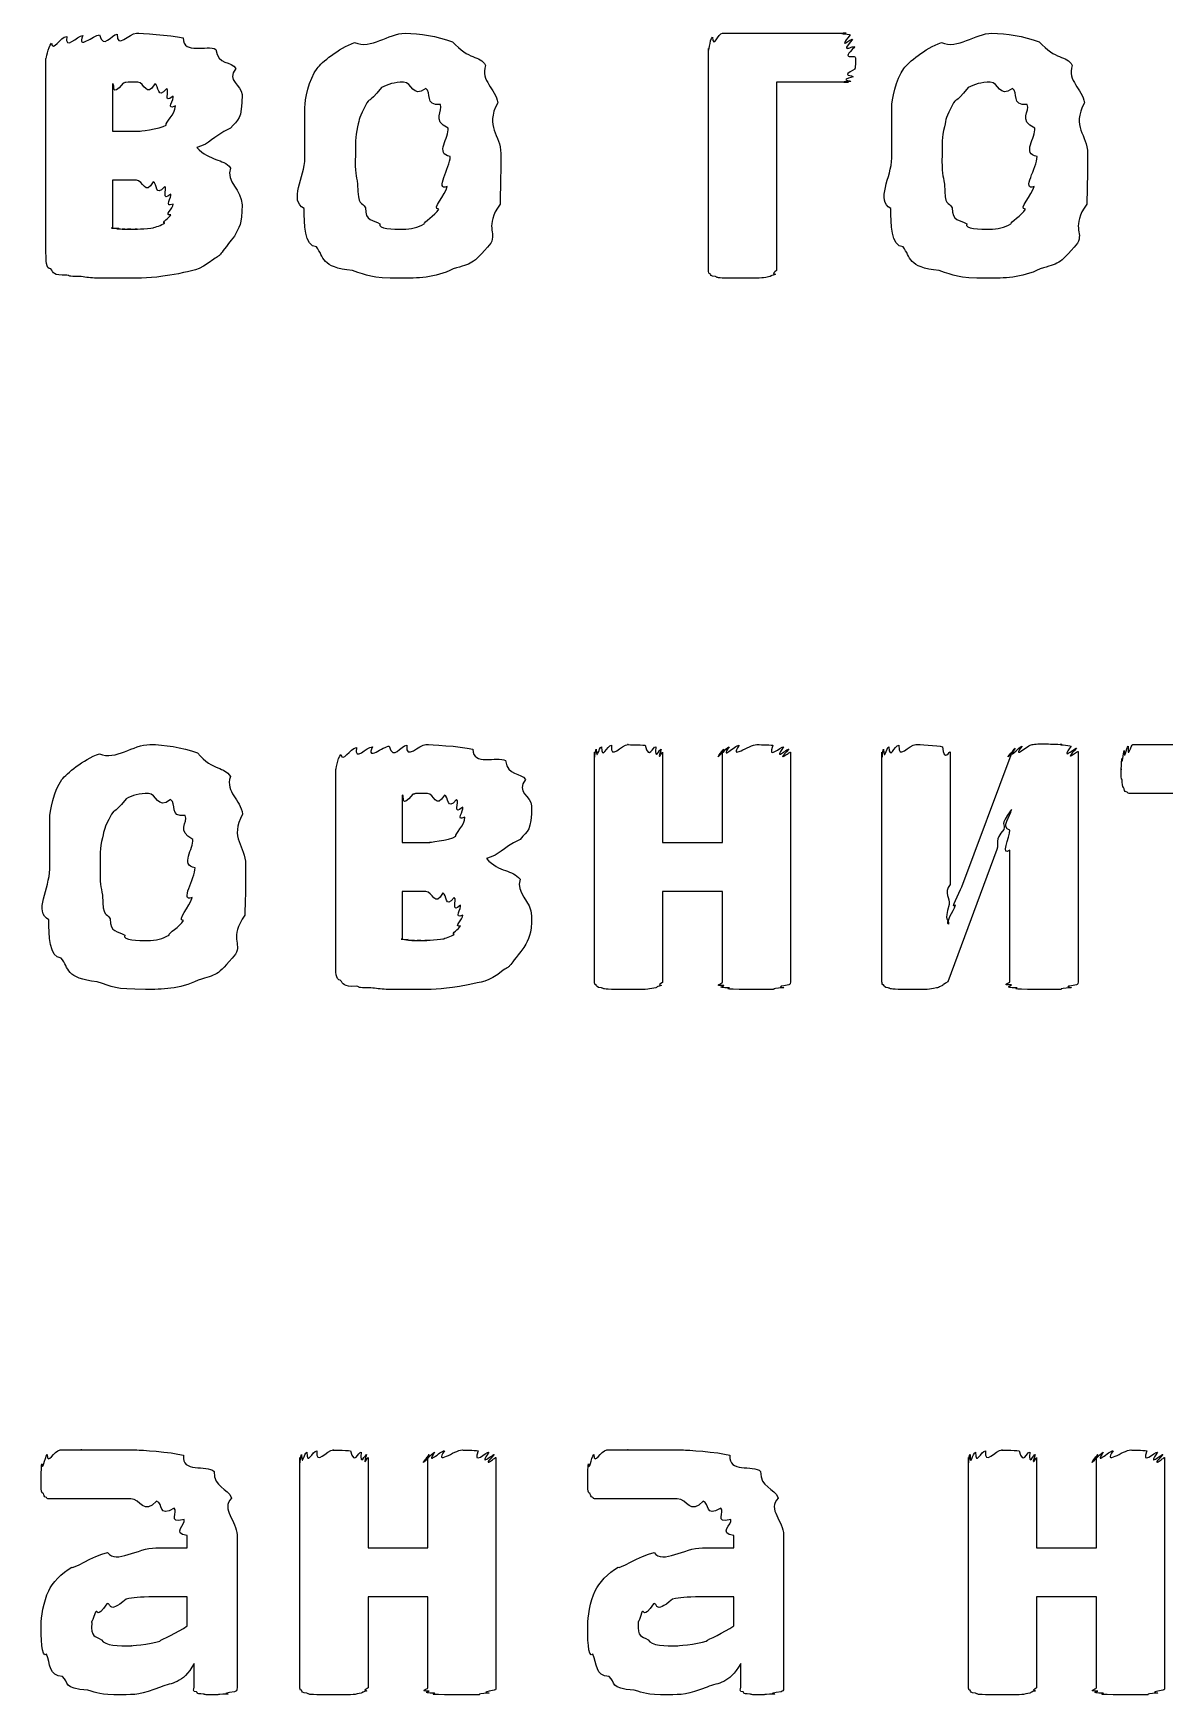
# Model space of a CAD drawing. Header units: millimetres. Extents: x 25 to 190, y 204 to 253.
# Drawn here: x 111.77 to 119.92, y 204.34 to 216.3 of the extents above; entities that cross this region are included whole.
import ezdxf

# ---------------------------------------------------------------- set-up
doc = ezdxf.new("R2010")
doc.units = ezdxf.units.MM
doc.layers.get('0').update_dxf_attribs({"linetype": 'CONTINUOUS'})

msp = doc.modelspace()

# ---------------------------------------------------------------- linework, layer by layer
at = {"color": 0}
for p, q in [((116.731, 216.303), (117.624, 216.303)), ((116.632, 214.594), (116.632, 216.192)), ((117.69, 216.126), (117.69, 216.126)), ((111.859, 214.72), (111.859, 216.12)), ((112.339, 215.938), (112.339, 215.597)), ((117.64, 215.95), (117.122, 215.95)), ((117.122, 215.95), (117.122, 214.594)), ((112.791, 215.779), (112.791, 215.779)), ((112.339, 215.597), (112.538, 215.597)), ((114.771, 215.415), (114.771, 215.415)), ((115.135, 215.437), (115.135, 215.437)), ((118.998, 215.415), (118.998, 215.415)), ((119.362, 215.437), (119.362, 215.437)), ((112.51, 215.244), (112.339, 215.244)), ((112.339, 215.244), (112.339, 214.902)), ((112.775, 215.073), (112.775, 215.073)), ((113.271, 215.068), (113.271, 215.068)), ((115.81, 209.471), (115.81, 211.125)), ((116.301, 211.125), (116.301, 210.475)), ((116.731, 210.475), (116.731, 211.125)), ((117.221, 211.125), (117.221, 209.471)), ((117.881, 209.471), (117.881, 211.125)), ((118.372, 211.125), (118.372, 210.172)), ((118.455, 210.155), (118.819, 211.125)), ((119.293, 211.13), (119.293, 209.471)), ((119.687, 211.18), (121.423, 211.18)), ((113.946, 209.598), (113.946, 210.998)), ((114.425, 210.816), (114.425, 210.475)), ((120.31, 210.827), (119.681, 210.827)), ((114.877, 210.657), (114.877, 210.657)), ((114.425, 210.475), (114.624, 210.475)), ((116.301, 210.475), (116.731, 210.475)), ((118.708, 210.425), (118.356, 209.471)), ((118.802, 209.471), (118.802, 210.42)), ((112.933, 210.293), (112.933, 210.293)), ((113.297, 210.315), (113.297, 210.315)), ((114.596, 210.122), (114.425, 210.122)), ((114.425, 210.122), (114.425, 209.78)), ((116.731, 210.122), (116.301, 210.122)), ((116.301, 210.122), (116.301, 209.466)), ((116.731, 209.466), (116.731, 210.122)), ((114.861, 209.951), (114.861, 209.951)), ((115.357, 209.945), (115.357, 209.945)), ((113.688, 204.391), (113.688, 206.044)), ((114.179, 206.044), (114.179, 205.394)), ((114.609, 205.394), (114.609, 206.044)), ((115.099, 206.044), (115.099, 204.391)), ((118.504, 204.391), (118.504, 206.044)), ((118.995, 206.044), (118.995, 205.394)), ((119.425, 205.394), (119.425, 206.044)), ((119.916, 206.044), (119.916, 204.391)), ((112.877, 205.394), (112.877, 205.482)), ((113.235, 205.487), (113.235, 204.391)), ((116.814, 205.394), (116.814, 205.482)), ((117.172, 205.487), (117.172, 204.391)), ((112.65, 205.394), (112.877, 205.394)), ((114.179, 205.394), (114.609, 205.394)), ((116.587, 205.394), (116.814, 205.394)), ((118.995, 205.394), (119.425, 205.394)), ((112.877, 205.041), (112.639, 205.041)), ((112.877, 204.832), (112.877, 205.041)), ((114.609, 205.041), (114.179, 205.041)), ((114.179, 205.041), (114.179, 204.385)), ((114.609, 204.385), (114.609, 205.041)), ((116.814, 205.041), (116.576, 205.041)), ((116.814, 204.832), (116.814, 205.041)), ((119.425, 205.041), (118.995, 205.041)), ((118.995, 205.041), (118.995, 204.385)), ((119.425, 204.385), (119.425, 205.041)), ((112.926, 204.391), (112.926, 204.561)), ((116.863, 204.391), (116.863, 204.561))]:
    msp.add_line(p, q, dxfattribs=at)
for points in [[(111.898, 216.231), (111.911, 216.166), (111.96, 216.276), (112.008, 216.28)], [(112.008, 216.28), (111.995, 216.173), (112.083, 216.286), (112.124, 216.286)], [(112.124, 216.286), (112.076, 216.177), (112.204, 216.291), (112.245, 216.291)], [(112.245, 216.291), (112.274, 216.181), (112.328, 216.297), (112.372, 216.297)], [(112.372, 216.297), (112.363, 216.184), (112.462, 216.303), (112.51, 216.303)], [(112.51, 216.303), (112.539, 216.303), (112.75, 216.291), (112.846, 216.269)], [(112.846, 216.269), (112.848, 216.144), (113.02, 216.222), (113.083, 216.187)], [(114.082, 216.236), (114.201, 216.184), (114.325, 216.303), (114.446, 216.303)], [(114.446, 216.303), (114.554, 216.303), (114.674, 216.282), (114.788, 216.242)], [(116.632, 216.192), (116.632, 216.148), (116.64, 216.256), (116.659, 216.275)], [(116.659, 216.275), (116.667, 216.184), (116.701, 216.303), (116.731, 216.303)], [(117.624, 216.303), (117.538, 216.303), (117.643, 216.298), (117.651, 216.291)], [(117.651, 216.291), (117.554, 216.17), (117.664, 216.272), (117.668, 216.258)], [(117.668, 216.258), (117.565, 216.14), (117.68, 216.225), (117.685, 216.203)], [(118.309, 216.236), (118.427, 216.184), (118.551, 216.303), (118.673, 216.303)], [(118.673, 216.303), (118.78, 216.303), (118.9, 216.282), (119.014, 216.242)], [(111.859, 216.12), (111.859, 216.111), (111.872, 216.204), (111.898, 216.231)], [(113.083, 216.187), (113.094, 216.071), (113.196, 216.104), (113.226, 216.049)], [(113.812, 216.049), (113.845, 216.096), (113.964, 216.192), (114.082, 216.236)], [(114.788, 216.242), (114.904, 216.107), (114.984, 216.148), (115.025, 216.071)], [(117.685, 216.203), (117.571, 216.096), (117.69, 216.155), (117.69, 216.126)], [(117.69, 216.126), (117.69, 216.034), (117.687, 216.065), (117.685, 216.043)], [(118.039, 216.049), (118.072, 216.096), (118.19, 216.192), (118.309, 216.236)], [(119.014, 216.242), (119.13, 216.107), (119.21, 216.148), (119.251, 216.071)], [(113.226, 216.049), (113.152, 215.961), (113.271, 215.93), (113.271, 215.862)], [(113.724, 215.768), (113.724, 215.82), (113.753, 215.972), (113.812, 216.049)], [(115.025, 216.071), (114.988, 215.956), (115.098, 215.907), (115.113, 215.801)], [(117.685, 216.043), (117.569, 215.99), (117.68, 216.002), (117.674, 215.988)], [(117.951, 215.768), (117.951, 215.82), (117.979, 215.972), (118.039, 216.049)], [(119.251, 216.071), (119.214, 215.956), (119.324, 215.907), (119.339, 215.801)], [(112.416, 215.944), (112.318, 215.828), (112.361, 215.941), (112.339, 215.938)], [(112.521, 215.95), (112.381, 215.95), (112.449, 215.947), (112.416, 215.944)], [(112.642, 215.938), (112.583, 215.831), (112.568, 215.95), (112.521, 215.95)], [(112.73, 215.906), (112.653, 215.817), (112.678, 215.93), (112.642, 215.938)], [(112.775, 215.85), (112.697, 215.787), (112.752, 215.89), (112.73, 215.906)], [(114.275, 215.911), (114.168, 215.78), (114.199, 215.848), (114.171, 215.801)], [(114.435, 215.95), (114.37, 215.95), (114.319, 215.936), (114.275, 215.911)], [(114.595, 215.906), (114.496, 215.831), (114.497, 215.95), (114.435, 215.95)], [(114.7, 215.79), (114.584, 215.776), (114.639, 215.879), (114.595, 215.906)], [(117.657, 215.955), (117.547, 215.95), (117.647, 215.95), (117.64, 215.95)], [(117.674, 215.988), (117.558, 215.961), (117.664, 215.962), (117.657, 215.955)], [(118.502, 215.911), (118.394, 215.78), (118.426, 215.848), (118.397, 215.801)], [(118.661, 215.95), (118.597, 215.95), (118.546, 215.936), (118.502, 215.911)], [(118.821, 215.906), (118.722, 215.831), (118.723, 215.95), (118.661, 215.95)], [(118.926, 215.79), (118.81, 215.776), (118.865, 215.879), (118.821, 215.906)], [(112.791, 215.779), (112.715, 215.743), (112.786, 215.828), (112.775, 215.85)], [(112.725, 215.641), (112.715, 215.659), (112.791, 215.719), (112.791, 215.779)], [(113.271, 215.862), (113.271, 215.677), (113.243, 215.685), (113.188, 215.619)], [(113.724, 215.404), (113.724, 215.482), (113.724, 215.658), (113.724, 215.768)], [(114.171, 215.801), (114.11, 215.685), (114.118, 215.696), (114.104, 215.63)], [(114.755, 215.619), (114.635, 215.677), (114.724, 215.742), (114.7, 215.79)], [(115.113, 215.801), (115.016, 215.626), (115.135, 215.572), (115.135, 215.437)], [(117.951, 215.404), (117.951, 215.482), (117.951, 215.658), (117.951, 215.768)], [(118.397, 215.801), (118.336, 215.685), (118.345, 215.696), (118.331, 215.63)], [(118.981, 215.619), (118.861, 215.677), (118.951, 215.742), (118.926, 215.79)], [(119.339, 215.801), (119.243, 215.626), (119.362, 215.572), (119.362, 215.437)], [(112.538, 215.597), (112.51, 215.597), (112.681, 215.611), (112.725, 215.641)], [(113.188, 215.619), (113.042, 215.549), (113.052, 215.51), (112.945, 215.481)], [(114.104, 215.63), (114.084, 215.555), (114.088, 215.499), (114.088, 215.426)], [(114.771, 215.415), (114.657, 215.432), (114.766, 215.555), (114.755, 215.619)], [(118.331, 215.63), (118.31, 215.555), (118.314, 215.499), (118.314, 215.426)], [(118.998, 215.415), (118.883, 215.432), (118.992, 215.555), (118.981, 215.619)], [(112.945, 215.481), (113.042, 215.376), (113.133, 215.405), (113.188, 215.332)], [(114.088, 215.426), (114.084, 215.291), (114.093, 215.283), (114.104, 215.217)], [(114.749, 215.2), (114.657, 215.163), (114.771, 215.338), (114.771, 215.415)], [(115.135, 215.437), (115.135, 215.24), (115.132, 215.184), (115.13, 215.073)], [(118.314, 215.426), (118.31, 215.291), (118.32, 215.283), (118.331, 215.217)], [(118.976, 215.2), (118.883, 215.163), (118.998, 215.338), (118.998, 215.415)], [(119.362, 215.437), (119.362, 215.24), (119.359, 215.184), (119.356, 215.073)], [(113.188, 215.332), (113.152, 215.233), (113.271, 215.174), (113.271, 215.068)], [(113.719, 215.04), (113.605, 215.097), (113.724, 215.267), (113.724, 215.404)], [(117.945, 215.04), (117.832, 215.097), (117.951, 215.267), (117.951, 215.404)], [(112.631, 215.233), (112.576, 215.126), (112.557, 215.244), (112.51, 215.244)], [(112.714, 215.2), (112.642, 215.112), (112.664, 215.225), (112.631, 215.233)], [(112.758, 215.145), (112.686, 215.082), (112.736, 215.185), (112.714, 215.2)], [(114.104, 215.217), (114.106, 215.046), (114.133, 215.097), (114.16, 215.046)], [(114.689, 215.035), (114.631, 215.035), (114.738, 215.137), (114.749, 215.2)], [(118.331, 215.217), (118.332, 215.046), (118.36, 215.097), (118.386, 215.046)], [(118.915, 215.035), (118.857, 215.035), (118.965, 215.137), (118.976, 215.2)], [(112.775, 215.073), (112.704, 215.041), (112.769, 215.126), (112.758, 215.145)], [(112.758, 214.996), (112.704, 214.982), (112.775, 215.043), (112.775, 215.073)], [(113.271, 215.068), (113.271, 214.924), (113.251, 214.908), (113.216, 214.842)], [(115.13, 215.073), (115.014, 214.905), (115.108, 214.872), (115.063, 214.792)], [(119.356, 215.073), (119.24, 214.905), (119.334, 214.872), (119.29, 214.792)], [(112.631, 214.902), (112.642, 214.905), (112.692, 214.92), (112.714, 214.936)], [(112.714, 214.936), (112.686, 214.938), (112.75, 214.974), (112.758, 214.996)], [(113.807, 214.764), (113.72, 214.766), (113.719, 214.933), (113.719, 215.04)], [(114.16, 215.046), (114.157, 214.946), (114.22, 214.959), (114.264, 214.93)], [(114.264, 214.93), (114.245, 214.891), (114.363, 214.891), (114.429, 214.891)], [(114.429, 214.891), (114.487, 214.891), (114.54, 214.904), (114.584, 214.93)], [(114.584, 214.93), (114.576, 214.942), (114.662, 214.991), (114.689, 215.035)], [(118.033, 214.764), (117.946, 214.766), (117.945, 214.933), (117.945, 215.04)], [(118.386, 215.046), (118.383, 214.946), (118.447, 214.959), (118.491, 214.93)], [(118.491, 214.93), (118.471, 214.891), (118.59, 214.891), (118.656, 214.891)], [(118.656, 214.891), (118.714, 214.891), (118.766, 214.904), (118.81, 214.93)], [(118.81, 214.93), (118.802, 214.942), (118.889, 214.991), (118.915, 215.035)], [(112.339, 214.902), (112.311, 214.898), (112.368, 214.9), (112.383, 214.897)], [(112.383, 214.897), (112.34, 214.894), (112.412, 214.894), (112.427, 214.891)], [(112.427, 214.891), (112.369, 214.891), (112.456, 214.891), (112.471, 214.891)], [(112.471, 214.891), (112.4, 214.891), (112.5, 214.891), (112.515, 214.891)], [(112.515, 214.891), (112.457, 214.891), (112.598, 214.894), (112.631, 214.902)], [(113.216, 214.842), (113.083, 214.673), (113.133, 214.72), (113.067, 214.676)], [(111.893, 214.605), (111.859, 214.607), (111.859, 214.668), (111.859, 214.72)], [(114.066, 214.594), (113.837, 214.616), (113.865, 214.69), (113.807, 214.764)], [(115.063, 214.792), (114.925, 214.627), (114.928, 214.649), (114.793, 214.605)], [(118.292, 214.594), (118.063, 214.616), (118.091, 214.69), (118.033, 214.764)], [(119.29, 214.792), (119.152, 214.627), (119.155, 214.649), (119.02, 214.605)], [(112.008, 214.561), (111.906, 214.556), (111.917, 214.579), (111.893, 214.605)], [(112.813, 214.571), (112.631, 214.539), (112.595, 214.539), (112.46, 214.539)], [(113.067, 214.676), (112.951, 214.585), (112.915, 214.596), (112.813, 214.571)], [(114.413, 214.539), (114.187, 214.539), (114.183, 214.556), (114.066, 214.594)], [(114.793, 214.605), (114.657, 214.539), (114.534, 214.539), (114.413, 214.539)], [(116.643, 214.571), (116.632, 214.568), (116.632, 214.585), (116.632, 214.594)], [(116.681, 214.55), (116.645, 214.552), (116.65, 214.563), (116.643, 214.571)], [(117.122, 214.594), (117.075, 214.563), (117.118, 214.573), (117.111, 214.566)], [(118.64, 214.539), (118.413, 214.539), (118.409, 214.556), (118.292, 214.594)], [(119.02, 214.605), (118.883, 214.539), (118.761, 214.539), (118.64, 214.539)], [(112.113, 214.55), (111.995, 214.55), (112.044, 214.556), (112.008, 214.561)], [(112.223, 214.539), (112.182, 214.541), (112.149, 214.545), (112.113, 214.55)], [(112.339, 214.539), (112.259, 214.539), (112.263, 214.539), (112.223, 214.539)], [(112.46, 214.539), (112.336, 214.539), (112.379, 214.539), (112.339, 214.539)], [(116.753, 214.539), (116.683, 214.541), (116.699, 214.545), (116.681, 214.55)], [(116.874, 214.539), (116.745, 214.539), (116.786, 214.539), (116.753, 214.539)], [(116.996, 214.539), (116.962, 214.539), (116.925, 214.539), (116.874, 214.539)], [(117.072, 214.55), (117.025, 214.541), (117.028, 214.541), (116.996, 214.539)], [(117.111, 214.566), (117.062, 214.552), (117.09, 214.556), (117.072, 214.55)], [(111.974, 210.927), (112.007, 210.973), (112.125, 211.07), (112.244, 211.114)], [(112.244, 211.114), (112.363, 211.062), (112.486, 211.18), (112.608, 211.18)], [(112.608, 211.18), (112.715, 211.18), (112.835, 211.16), (112.95, 211.12)], [(112.95, 211.12), (113.065, 210.984), (113.145, 211.026), (113.187, 210.949)], [(113.946, 210.998), (113.946, 210.989), (113.958, 211.082), (113.984, 211.109)], [(113.984, 211.109), (113.997, 211.044), (114.046, 211.154), (114.095, 211.158)], [(114.095, 211.158), (114.081, 211.051), (114.169, 211.164), (114.21, 211.164)], [(114.21, 211.164), (114.162, 211.055), (114.29, 211.169), (114.332, 211.169)], [(114.332, 211.169), (114.361, 211.059), (114.414, 211.175), (114.458, 211.175)], [(114.458, 211.175), (114.449, 211.062), (114.548, 211.18), (114.596, 211.18)], [(114.596, 211.18), (114.625, 211.18), (114.836, 211.169), (114.933, 211.147)], [(114.933, 211.147), (114.934, 211.022), (115.106, 211.1), (115.17, 211.064)], [(115.81, 211.125), (115.81, 211.033), (115.813, 211.139), (115.822, 211.147)], [(115.822, 211.147), (115.824, 211.048), (115.841, 211.16), (115.86, 211.164)], [(115.86, 211.164), (115.861, 211.059), (115.901, 211.175), (115.932, 211.175)], [(115.932, 211.175), (115.923, 211.062), (116.005, 211.18), (116.053, 211.18)], [(116.053, 211.18), (116.023, 211.18), (116.144, 211.177), (116.174, 211.175)], [(116.174, 211.175), (116.203, 211.059), (116.232, 211.171), (116.251, 211.164)], [(116.251, 211.164), (116.24, 211.048), (116.282, 211.154), (116.29, 211.147)], [(116.29, 211.147), (116.254, 211.037), (116.301, 211.136), (116.301, 211.125)], [(116.731, 211.125), (116.659, 211.037), (116.733, 211.143), (116.742, 211.147)], [(116.742, 211.147), (116.673, 211.048), (116.761, 211.16), (116.78, 211.164)], [(116.78, 211.164), (116.71, 211.059), (116.822, 211.175), (116.852, 211.175)], [(116.852, 211.175), (116.772, 211.062), (116.926, 211.18), (116.979, 211.18)], [(116.979, 211.18), (116.99, 211.18), (117.064, 211.177), (117.095, 211.175)], [(117.095, 211.175), (117.052, 211.059), (117.153, 211.171), (117.172, 211.164)], [(117.172, 211.164), (117.089, 211.048), (117.202, 211.154), (117.21, 211.147)], [(117.21, 211.147), (117.103, 211.033), (117.221, 211.132), (117.221, 211.125)], [(117.881, 211.125), (117.881, 211.033), (117.884, 211.139), (117.893, 211.147)], [(117.893, 211.147), (117.895, 211.048), (117.912, 211.16), (117.931, 211.164)], [(117.931, 211.164), (117.933, 211.059), (117.972, 211.175), (118.003, 211.175)], [(118.003, 211.175), (117.995, 211.062), (118.076, 211.18), (118.124, 211.18)], [(118.124, 211.18), (118.138, 211.18), (118.284, 211.175), (118.317, 211.164)], [(118.317, 211.164), (118.325, 211.044), (118.372, 211.143), (118.372, 211.125)], [(118.819, 211.125), (118.744, 211.037), (118.83, 211.145), (118.841, 211.153)], [(118.841, 211.153), (118.77, 211.051), (118.871, 211.165), (118.89, 211.169)], [(118.89, 211.169), (118.81, 211.062), (118.936, 211.18), (118.962, 211.18)], [(118.962, 211.18), (118.98, 211.183), (119.023, 211.186), (119.067, 211.186)], [(119.067, 211.186), (119.068, 211.183), (119.146, 211.183), (119.177, 211.18)], [(119.177, 211.18), (119.127, 211.18), (119.228, 211.176), (119.243, 211.169)], [(119.243, 211.169), (119.16, 211.051), (119.273, 211.16), (119.282, 211.153)], [(119.282, 211.153), (119.174, 211.037), (119.293, 211.138), (119.293, 211.13)], [(119.61, 211.081), (119.611, 211.018), (119.618, 211.121), (119.626, 211.136)], [(119.626, 211.136), (119.626, 211.048), (119.643, 211.161), (119.654, 211.169)], [(119.654, 211.169), (119.648, 211.062), (119.676, 211.18), (119.687, 211.18)], [(115.17, 211.064), (115.181, 210.949), (115.282, 210.982), (115.313, 210.927)], [(119.604, 211.004), (119.604, 210.973), (119.605, 211.059), (119.61, 211.081)], [(119.61, 210.927), (119.604, 210.916), (119.604, 210.973), (119.604, 211.004)], [(111.886, 210.645), (111.886, 210.698), (111.915, 210.85), (111.974, 210.927)], [(113.187, 210.949), (113.149, 210.834), (113.26, 210.785), (113.275, 210.679)], [(115.313, 210.927), (115.238, 210.838), (115.357, 210.808), (115.357, 210.739)], [(119.621, 210.871), (119.611, 210.871), (119.612, 210.905), (119.61, 210.927)], [(119.648, 210.838), (119.622, 210.841), (119.628, 210.856), (119.621, 210.871)], [(112.437, 210.789), (112.329, 210.658), (112.361, 210.725), (112.332, 210.679)], [(112.597, 210.827), (112.532, 210.827), (112.481, 210.814), (112.437, 210.789)], [(112.757, 210.783), (112.657, 210.709), (112.659, 210.827), (112.597, 210.827)], [(112.861, 210.668), (112.746, 210.654), (112.801, 210.757), (112.757, 210.783)], [(114.502, 210.822), (114.405, 210.706), (114.447, 210.819), (114.425, 210.816)], [(114.607, 210.827), (114.467, 210.827), (114.536, 210.825), (114.502, 210.822)], [(114.729, 210.816), (114.669, 210.709), (114.654, 210.827), (114.607, 210.827)], [(114.817, 210.783), (114.74, 210.695), (114.764, 210.808), (114.729, 210.816)], [(114.861, 210.728), (114.784, 210.665), (114.839, 210.768), (114.817, 210.783)], [(115.357, 210.739), (115.357, 210.555), (115.329, 210.563), (115.274, 210.497)], [(119.681, 210.827), (119.644, 210.827), (119.659, 210.83), (119.648, 210.838)], [(111.886, 210.282), (111.886, 210.36), (111.886, 210.535), (111.886, 210.645)], [(112.332, 210.679), (112.272, 210.563), (112.28, 210.574), (112.266, 210.508)], [(112.916, 210.497), (112.796, 210.555), (112.886, 210.619), (112.861, 210.668)], [(113.275, 210.679), (113.178, 210.504), (113.297, 210.45), (113.297, 210.315)], [(114.877, 210.657), (114.802, 210.621), (114.872, 210.706), (114.861, 210.728)], [(114.811, 210.519), (114.802, 210.537), (114.877, 210.597), (114.877, 210.657)], [(118.813, 210.712), (118.719, 210.585), (118.776, 210.615), (118.758, 210.568)], [(118.802, 210.563), (118.733, 210.585), (118.809, 210.663), (118.813, 210.712)], [(112.266, 210.508), (112.245, 210.433), (112.25, 210.377), (112.25, 210.304)], [(114.624, 210.475), (114.596, 210.475), (114.767, 210.488), (114.811, 210.519)], [(118.758, 210.568), (118.686, 210.488), (118.726, 210.472), (118.708, 210.425)], [(118.802, 210.42), (118.731, 210.367), (118.802, 210.514), (118.802, 210.563)], [(112.933, 210.293), (112.819, 210.309), (112.927, 210.433), (112.916, 210.497)], [(115.274, 210.497), (115.128, 210.426), (115.138, 210.388), (115.032, 210.359)], [(111.88, 209.918), (111.767, 209.974), (111.886, 210.145), (111.886, 210.282)], [(112.25, 210.304), (112.245, 210.169), (112.255, 210.16), (112.266, 210.094)], [(112.911, 210.078), (112.819, 210.041), (112.933, 210.216), (112.933, 210.293)], [(113.297, 210.315), (113.297, 210.118), (113.294, 210.061), (113.291, 209.951)], [(115.032, 210.359), (115.128, 210.254), (115.219, 210.283), (115.274, 210.21)], [(115.274, 210.21), (115.238, 210.111), (115.357, 210.052), (115.357, 209.945)], [(118.372, 210.172), (118.325, 210.107), (118.369, 210.075), (118.366, 210.028)], [(118.411, 210.023), (118.366, 209.981), (118.439, 210.111), (118.455, 210.155)], [(112.266, 210.094), (112.267, 209.924), (112.295, 209.974), (112.321, 209.924)], [(112.85, 209.912), (112.793, 209.912), (112.9, 210.014), (112.911, 210.078)], [(114.718, 210.111), (114.662, 210.003), (114.643, 210.122), (114.596, 210.122)], [(114.8, 210.078), (114.729, 209.99), (114.751, 210.102), (114.718, 210.111)], [(114.844, 210.023), (114.773, 209.959), (114.822, 210.063), (114.8, 210.078)], [(114.861, 209.951), (114.791, 209.919), (114.855, 210.003), (114.844, 210.023)], [(118.366, 210.028), (118.322, 209.893), (118.364, 209.932), (118.361, 209.885)], [(118.361, 209.885), (118.336, 209.893), (118.395, 209.979), (118.411, 210.023)], [(111.968, 209.642), (111.882, 209.644), (111.88, 209.81), (111.88, 209.918)], [(112.321, 209.924), (112.318, 209.824), (112.382, 209.837), (112.426, 209.808)], [(112.746, 209.808), (112.737, 209.82), (112.824, 209.868), (112.85, 209.912)], [(113.291, 209.951), (113.176, 209.783), (113.269, 209.75), (113.225, 209.67)], [(114.844, 209.874), (114.791, 209.86), (114.861, 209.921), (114.861, 209.951)], [(115.357, 209.945), (115.357, 209.802), (115.338, 209.786), (115.302, 209.719)], [(112.426, 209.808), (112.407, 209.769), (112.525, 209.769), (112.591, 209.769)], [(112.591, 209.769), (112.649, 209.769), (112.702, 209.781), (112.746, 209.808)], [(114.718, 209.78), (114.729, 209.783), (114.778, 209.798), (114.8, 209.813)], [(114.8, 209.813), (114.773, 209.816), (114.836, 209.852), (114.844, 209.874)], [(113.225, 209.67), (113.087, 209.504), (113.09, 209.527), (112.955, 209.483)], [(114.425, 209.78), (114.398, 209.776), (114.455, 209.778), (114.469, 209.775)], [(114.469, 209.775), (114.427, 209.772), (114.499, 209.772), (114.513, 209.769)], [(114.513, 209.769), (114.456, 209.769), (114.543, 209.769), (114.558, 209.769)], [(114.558, 209.769), (114.486, 209.769), (114.587, 209.769), (114.602, 209.769)], [(114.602, 209.769), (114.544, 209.769), (114.685, 209.772), (114.718, 209.78)], [(115.302, 209.719), (115.17, 209.551), (115.219, 209.598), (115.153, 209.554)], [(112.227, 209.471), (111.999, 209.494), (112.026, 209.568), (111.968, 209.642)], [(113.979, 209.483), (113.946, 209.485), (113.946, 209.546), (113.946, 209.598)], [(115.153, 209.554), (115.037, 209.463), (115.001, 209.474), (114.899, 209.449)], [(112.575, 209.416), (112.349, 209.416), (112.345, 209.434), (112.227, 209.471)], [(112.955, 209.483), (112.819, 209.416), (112.696, 209.416), (112.575, 209.416)], [(114.095, 209.439), (113.993, 209.434), (114.004, 209.456), (113.979, 209.483)], [(114.199, 209.427), (114.081, 209.427), (114.131, 209.434), (114.095, 209.439)], [(114.31, 209.416), (114.268, 209.419), (114.235, 209.423), (114.199, 209.427)], [(114.899, 209.449), (114.718, 209.416), (114.682, 209.416), (114.547, 209.416)], [(115.822, 209.449), (115.81, 209.445), (115.81, 209.463), (115.81, 209.471)], [(115.86, 209.427), (115.824, 209.43), (115.828, 209.441), (115.822, 209.449)], [(115.932, 209.416), (115.861, 209.419), (115.878, 209.423), (115.86, 209.427)], [(116.251, 209.427), (116.203, 209.419), (116.207, 209.419), (116.174, 209.416)], [(116.29, 209.444), (116.24, 209.43), (116.269, 209.434), (116.251, 209.427)], [(116.301, 209.466), (116.254, 209.441), (116.297, 209.451), (116.29, 209.444)], [(116.742, 209.444), (116.659, 209.441), (116.731, 209.458), (116.731, 209.466)], [(116.78, 209.427), (116.673, 209.43), (116.749, 209.44), (116.742, 209.444)], [(116.852, 209.416), (116.71, 209.419), (116.798, 209.423), (116.78, 209.427)], [(117.172, 209.427), (117.052, 209.419), (117.128, 209.419), (117.095, 209.416)], [(117.21, 209.449), (117.089, 209.43), (117.19, 209.434), (117.172, 209.427)], [(117.221, 209.471), (117.221, 209.445), (117.217, 209.456), (117.21, 209.449)], [(117.893, 209.449), (117.881, 209.445), (117.881, 209.463), (117.881, 209.471)], [(117.926, 209.427), (117.895, 209.43), (117.899, 209.441), (117.893, 209.449)], [(117.997, 209.416), (117.928, 209.419), (117.943, 209.423), (117.926, 209.427)], [(118.273, 209.427), (118.241, 209.419), (118.232, 209.419), (118.207, 209.416)], [(118.317, 209.444), (118.278, 209.427), (118.291, 209.43), (118.273, 209.427)], [(118.356, 209.471), (118.3, 209.441), (118.328, 209.451), (118.317, 209.444)], [(118.813, 209.449), (118.731, 209.445), (118.802, 209.463), (118.802, 209.471)], [(118.852, 209.427), (118.744, 209.43), (118.82, 209.441), (118.813, 209.449)], [(118.929, 209.416), (118.786, 209.419), (118.874, 209.423), (118.852, 209.427)], [(119.243, 209.427), (119.123, 209.419), (119.199, 209.419), (119.166, 209.416)], [(119.282, 209.449), (119.16, 209.43), (119.261, 209.434), (119.243, 209.427)], [(119.293, 209.471), (119.293, 209.445), (119.289, 209.456), (119.282, 209.449)], [(114.425, 209.416), (114.346, 209.416), (114.35, 209.416), (114.31, 209.416)], [(114.547, 209.416), (114.423, 209.416), (114.465, 209.416), (114.425, 209.416)], [(116.053, 209.416), (115.923, 209.416), (115.965, 209.416), (115.932, 209.416)], [(116.174, 209.416), (116.141, 209.416), (116.104, 209.416), (116.053, 209.416)], [(116.979, 209.416), (116.891, 209.416), (116.885, 209.416), (116.852, 209.416)], [(117.095, 209.416), (116.99, 209.416), (117.026, 209.416), (116.979, 209.416)], [(118.108, 209.416), (117.988, 209.416), (118.026, 209.416), (117.997, 209.416)], [(118.207, 209.416), (118.072, 209.416), (118.147, 209.416), (118.108, 209.416)], [(119.05, 209.416), (118.965, 209.416), (118.962, 209.416), (118.929, 209.416)], [(119.166, 209.416), (119.061, 209.416), (119.097, 209.416), (119.05, 209.416)], [(111.868, 206.066), (111.87, 205.981), (111.917, 206.099), (111.961, 206.099)], [(111.961, 206.099), (111.959, 206.099), (112.057, 206.099), (112.116, 206.099)], [(112.116, 206.099), (112.077, 206.099), (112.237, 206.099), (112.303, 206.099)], [(112.303, 206.099), (112.331, 206.099), (112.442, 206.099), (112.513, 206.099)], [(112.513, 206.099), (112.532, 206.099), (112.757, 206.086), (112.849, 206.061)], [(113.699, 206.066), (113.702, 205.967), (113.719, 206.079), (113.738, 206.083)], [(113.738, 206.083), (113.739, 205.978), (113.779, 206.094), (113.809, 206.094)], [(113.809, 206.094), (113.801, 205.981), (113.882, 206.099), (113.931, 206.099)], [(113.931, 206.099), (113.9, 206.099), (114.022, 206.097), (114.052, 206.094)], [(114.052, 206.094), (114.081, 205.978), (114.11, 206.09), (114.129, 206.083)], [(114.129, 206.083), (114.118, 205.967), (114.16, 206.073), (114.168, 206.066)], [(114.62, 206.066), (114.551, 205.967), (114.639, 206.079), (114.658, 206.083)], [(114.658, 206.083), (114.588, 205.978), (114.7, 206.094), (114.73, 206.094)], [(114.73, 206.094), (114.65, 205.981), (114.804, 206.099), (114.857, 206.099)], [(114.857, 206.099), (114.868, 206.099), (114.942, 206.097), (114.972, 206.094)], [(114.972, 206.094), (114.93, 205.978), (115.03, 206.09), (115.05, 206.083)], [(115.05, 206.083), (114.967, 205.967), (115.08, 206.073), (115.088, 206.066)], [(115.805, 206.066), (115.807, 205.981), (115.854, 206.099), (115.898, 206.099)], [(115.898, 206.099), (115.896, 206.099), (115.994, 206.099), (116.053, 206.099)], [(116.053, 206.099), (116.014, 206.099), (116.174, 206.099), (116.24, 206.099)], [(116.24, 206.099), (116.268, 206.099), (116.38, 206.099), (116.45, 206.099)], [(116.45, 206.099), (116.469, 206.099), (116.694, 206.086), (116.786, 206.061)], [(118.515, 206.066), (118.518, 205.967), (118.535, 206.079), (118.554, 206.083)], [(118.554, 206.083), (118.556, 205.978), (118.595, 206.094), (118.626, 206.094)], [(118.626, 206.094), (118.617, 205.981), (118.699, 206.099), (118.747, 206.099)], [(118.747, 206.099), (118.717, 206.099), (118.838, 206.097), (118.868, 206.094)], [(118.868, 206.094), (118.897, 205.978), (118.926, 206.09), (118.945, 206.083)], [(118.945, 206.083), (118.934, 205.967), (118.976, 206.073), (118.984, 206.066)], [(119.436, 206.066), (119.367, 205.967), (119.455, 206.079), (119.475, 206.083)], [(119.475, 206.083), (119.404, 205.978), (119.516, 206.094), (119.546, 206.094)], [(119.546, 206.094), (119.466, 205.981), (119.621, 206.099), (119.673, 206.099)], [(119.673, 206.099), (119.684, 206.099), (119.759, 206.097), (119.789, 206.094)], [(119.789, 206.094), (119.746, 205.978), (119.847, 206.09), (119.866, 206.083)], [(119.866, 206.083), (119.783, 205.967), (119.896, 206.073), (119.905, 206.066)], [(111.824, 205.901), (111.824, 205.893), (111.825, 205.978), (111.829, 206)], [(111.829, 206), (111.835, 205.937), (111.849, 206.044), (111.868, 206.066)], [(112.849, 206.061), (112.834, 205.93), (113.014, 205.996), (113.07, 205.945)], [(113.688, 206.044), (113.688, 205.952), (113.691, 206.058), (113.699, 206.066)], [(114.168, 206.066), (114.132, 205.956), (114.179, 206.055), (114.179, 206.044)], [(114.609, 206.044), (114.537, 205.956), (114.612, 206.062), (114.62, 206.066)], [(115.088, 206.066), (114.981, 205.952), (115.099, 206.051), (115.099, 206.044)], [(115.761, 205.901), (115.761, 205.893), (115.762, 205.978), (115.766, 206)], [(115.766, 206), (115.772, 205.937), (115.786, 206.044), (115.805, 206.066)], [(116.786, 206.061), (116.771, 205.93), (116.951, 205.996), (117.007, 205.945)], [(118.504, 206.044), (118.504, 205.952), (118.507, 206.058), (118.515, 206.066)], [(118.984, 206.066), (118.948, 205.956), (118.995, 206.055), (118.995, 206.044)], [(119.425, 206.044), (119.353, 205.956), (119.428, 206.062), (119.436, 206.066)], [(119.905, 206.066), (119.797, 205.952), (119.916, 206.051), (119.916, 206.044)], [(111.824, 205.835), (111.824, 205.826), (111.824, 205.879), (111.824, 205.901)], [(111.84, 205.785), (111.826, 205.787), (111.826, 205.815), (111.824, 205.835)], [(113.07, 205.945), (113.065, 205.826), (113.17, 205.829), (113.196, 205.752)], [(115.761, 205.835), (115.761, 205.826), (115.761, 205.879), (115.761, 205.901)], [(115.777, 205.785), (115.763, 205.787), (115.763, 205.815), (115.761, 205.835)], [(117.007, 205.945), (117.002, 205.826), (117.107, 205.829), (117.133, 205.752)], [(111.862, 205.758), (111.841, 205.76), (111.847, 205.774), (111.84, 205.785)], [(111.89, 205.747), (111.857, 205.747), (111.869, 205.75), (111.862, 205.758)], [(111.961, 205.747), (111.882, 205.747), (111.904, 205.747), (111.89, 205.747)], [(112.083, 205.747), (111.948, 205.747), (111.995, 205.747), (111.961, 205.747)], [(112.248, 205.747), (112.161, 205.747), (112.13, 205.747), (112.083, 205.747)], [(112.469, 205.747), (112.29, 205.747), (112.314, 205.747), (112.248, 205.747)], [(112.656, 205.73), (112.562, 205.628), (112.542, 205.747), (112.469, 205.747)], [(112.783, 205.68), (112.664, 205.606), (112.707, 205.719), (112.656, 205.73)], [(113.196, 205.752), (113.116, 205.672), (113.235, 205.587), (113.235, 205.487)], [(115.799, 205.758), (115.778, 205.76), (115.784, 205.774), (115.777, 205.785)], [(115.827, 205.747), (115.794, 205.747), (115.806, 205.75), (115.799, 205.758)], [(115.898, 205.747), (115.819, 205.747), (115.841, 205.747), (115.827, 205.747)], [(116.02, 205.747), (115.885, 205.747), (115.932, 205.747), (115.898, 205.747)], [(116.185, 205.747), (116.098, 205.747), (116.067, 205.747), (116.02, 205.747)], [(116.406, 205.747), (116.227, 205.747), (116.251, 205.747), (116.185, 205.747)], [(116.593, 205.73), (116.499, 205.628), (116.479, 205.747), (116.406, 205.747)], [(116.72, 205.68), (116.601, 205.606), (116.644, 205.719), (116.593, 205.73)], [(117.133, 205.752), (117.053, 205.672), (117.172, 205.587), (117.172, 205.487)], [(112.854, 205.598), (112.73, 205.562), (112.816, 205.659), (112.783, 205.68)], [(112.877, 205.482), (112.761, 205.496), (112.868, 205.565), (112.854, 205.598)], [(116.792, 205.598), (116.667, 205.562), (116.753, 205.659), (116.72, 205.68)], [(116.814, 205.482), (116.698, 205.496), (116.805, 205.565), (116.792, 205.598)], [(112.044, 205.256), (112.04, 205.231), (112.2, 205.339), (112.303, 205.361)], [(112.303, 205.361), (112.364, 205.275), (112.521, 205.394), (112.65, 205.394)], [(115.981, 205.256), (115.977, 205.231), (116.137, 205.339), (116.24, 205.361)], [(116.24, 205.361), (116.301, 205.275), (116.458, 205.394), (116.587, 205.394)], [(111.879, 205.085), (111.901, 205.14), (111.974, 205.212), (112.044, 205.256)], [(115.816, 205.085), (115.838, 205.14), (115.911, 205.212), (115.981, 205.256)], [(111.824, 204.843), (111.824, 204.883), (111.841, 205.015), (111.879, 205.085)], [(112.436, 205.025), (112.294, 204.905), (112.334, 205.005), (112.298, 204.991)], [(112.639, 205.041), (112.525, 205.041), (112.493, 205.036), (112.436, 205.025)], [(115.761, 204.843), (115.761, 204.883), (115.778, 205.015), (115.816, 205.085)], [(116.373, 205.025), (116.231, 204.905), (116.271, 205.005), (116.235, 204.991)], [(116.576, 205.041), (116.462, 205.041), (116.43, 205.036), (116.373, 205.025)], [(112.215, 204.931), (112.183, 204.827), (112.188, 204.883), (112.188, 204.854)], [(112.298, 204.991), (112.22, 204.876), (112.233, 204.956), (112.215, 204.931)], [(116.152, 204.931), (116.12, 204.827), (116.125, 204.883), (116.125, 204.854)], [(116.235, 204.991), (116.158, 204.876), (116.17, 204.956), (116.152, 204.931)], [(111.862, 204.628), (111.824, 204.592), (111.824, 204.761), (111.824, 204.843)], [(112.188, 204.854), (112.183, 204.746), (112.211, 204.761), (112.259, 204.732)], [(112.678, 204.722), (112.691, 204.735), (112.806, 204.783), (112.877, 204.832)], [(115.799, 204.628), (115.761, 204.592), (115.761, 204.761), (115.761, 204.843)], [(116.125, 204.854), (116.12, 204.746), (116.148, 204.761), (116.196, 204.732)], [(116.615, 204.722), (116.628, 204.735), (116.743, 204.783), (116.814, 204.832)], [(112.259, 204.732), (112.282, 204.688), (112.382, 204.688), (112.474, 204.688)], [(112.474, 204.688), (112.448, 204.688), (112.615, 204.699), (112.678, 204.722)], [(116.196, 204.732), (116.219, 204.688), (116.319, 204.688), (116.411, 204.688)], [(116.411, 204.688), (116.385, 204.688), (116.552, 204.699), (116.615, 204.722)], [(111.978, 204.468), (111.879, 204.468), (111.891, 204.564), (111.862, 204.628)], [(112.926, 204.561), (112.838, 204.409), (112.772, 204.427), (112.684, 204.391)], [(115.915, 204.468), (115.816, 204.468), (115.828, 204.564), (115.799, 204.628)], [(116.863, 204.561), (116.775, 204.409), (116.709, 204.427), (116.621, 204.391)], [(112.16, 204.369), (111.978, 204.38), (112.029, 204.424), (111.978, 204.468)], [(116.097, 204.369), (115.915, 204.38), (115.966, 204.424), (115.915, 204.468)], [(112.402, 204.336), (112.238, 204.336), (112.233, 204.347), (112.16, 204.369)], [(112.684, 204.391), (112.543, 204.336), (112.502, 204.336), (112.402, 204.336)], [(112.943, 204.357), (112.911, 204.357), (112.926, 204.375), (112.926, 204.391)], [(112.992, 204.341), (112.933, 204.342), (112.954, 204.349), (112.943, 204.357)], [(113.08, 204.336), (112.977, 204.336), (113.014, 204.337), (112.992, 204.341)], [(113.169, 204.341), (113.054, 204.336), (113.12, 204.336), (113.08, 204.336)], [(113.218, 204.357), (113.094, 204.342), (113.191, 204.344), (113.169, 204.341)], [(113.235, 204.391), (113.235, 204.357), (113.229, 204.365), (113.218, 204.357)], [(113.699, 204.369), (113.688, 204.365), (113.688, 204.383), (113.688, 204.391)], [(113.738, 204.347), (113.702, 204.349), (113.706, 204.36), (113.699, 204.369)], [(113.809, 204.336), (113.739, 204.338), (113.756, 204.342), (113.738, 204.347)], [(113.931, 204.336), (113.801, 204.336), (113.842, 204.336), (113.809, 204.336)], [(114.052, 204.336), (114.019, 204.336), (113.982, 204.336), (113.931, 204.336)], [(114.129, 204.347), (114.081, 204.338), (114.085, 204.338), (114.052, 204.336)], [(114.168, 204.363), (114.118, 204.349), (114.147, 204.354), (114.129, 204.347)], [(114.179, 204.385), (114.132, 204.36), (114.175, 204.37), (114.168, 204.363)], [(114.62, 204.363), (114.537, 204.36), (114.609, 204.377), (114.609, 204.385)], [(114.658, 204.347), (114.551, 204.349), (114.627, 204.359), (114.62, 204.363)], [(114.73, 204.336), (114.588, 204.338), (114.676, 204.342), (114.658, 204.347)], [(114.857, 204.336), (114.768, 204.336), (114.763, 204.336), (114.73, 204.336)], [(114.972, 204.336), (114.868, 204.336), (114.904, 204.336), (114.857, 204.336)], [(115.05, 204.347), (114.93, 204.338), (115.006, 204.338), (114.972, 204.336)], [(115.088, 204.369), (114.967, 204.349), (115.068, 204.354), (115.05, 204.347)], [(115.099, 204.391), (115.099, 204.365), (115.095, 204.375), (115.088, 204.369)], [(116.339, 204.336), (116.175, 204.336), (116.17, 204.347), (116.097, 204.369)], [(116.621, 204.391), (116.48, 204.336), (116.439, 204.336), (116.339, 204.336)], [(116.88, 204.357), (116.848, 204.357), (116.863, 204.375), (116.863, 204.391)], [(116.929, 204.341), (116.87, 204.342), (116.891, 204.349), (116.88, 204.357)], [(117.017, 204.336), (116.914, 204.336), (116.951, 204.337), (116.929, 204.341)], [(117.106, 204.341), (116.991, 204.336), (117.057, 204.336), (117.017, 204.336)], [(117.155, 204.357), (117.031, 204.342), (117.128, 204.344), (117.106, 204.341)], [(117.172, 204.391), (117.172, 204.357), (117.166, 204.365), (117.155, 204.357)], [(118.515, 204.369), (118.504, 204.365), (118.504, 204.383), (118.504, 204.391)], [(118.554, 204.347), (118.518, 204.349), (118.522, 204.36), (118.515, 204.369)], [(118.626, 204.336), (118.556, 204.338), (118.572, 204.342), (118.554, 204.347)], [(118.747, 204.336), (118.617, 204.336), (118.659, 204.336), (118.626, 204.336)], [(118.868, 204.336), (118.835, 204.336), (118.798, 204.336), (118.747, 204.336)], [(118.945, 204.347), (118.897, 204.338), (118.901, 204.338), (118.868, 204.336)], [(118.984, 204.363), (118.934, 204.349), (118.963, 204.354), (118.945, 204.347)], [(118.995, 204.385), (118.948, 204.36), (118.991, 204.37), (118.984, 204.363)], [(119.436, 204.363), (119.353, 204.36), (119.425, 204.377), (119.425, 204.385)], [(119.475, 204.347), (119.367, 204.349), (119.443, 204.359), (119.436, 204.363)], [(119.546, 204.336), (119.404, 204.338), (119.493, 204.342), (119.475, 204.347)], [(119.673, 204.336), (119.585, 204.336), (119.579, 204.336), (119.546, 204.336)], [(119.789, 204.336), (119.684, 204.336), (119.72, 204.336), (119.673, 204.336)], [(119.866, 204.347), (119.746, 204.338), (119.822, 204.338), (119.789, 204.336)], [(119.905, 204.369), (119.783, 204.349), (119.884, 204.354), (119.866, 204.347)], [(119.916, 204.391), (119.916, 204.365), (119.911, 204.375), (119.905, 204.369)]]:
    msp.add_open_spline(points, degree=3, dxfattribs=at)

doc.saveas('drawing.dxf')
